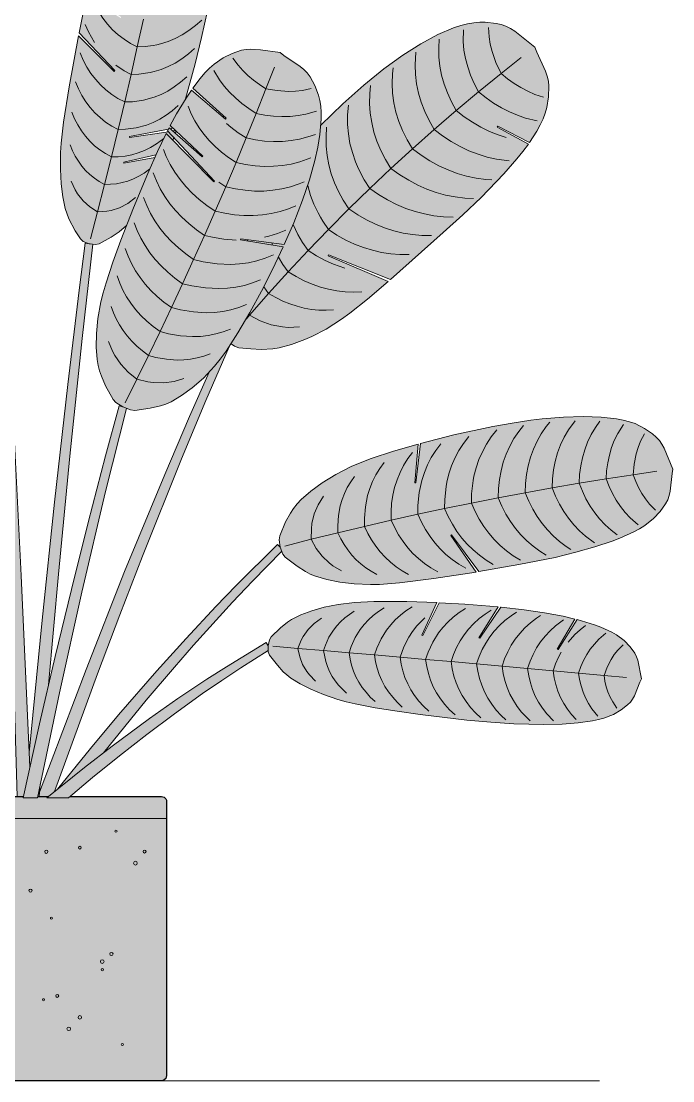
# Model space of a CAD drawing. Header units: metres. Extents: x 0 to 8.79, y -6.64 to 2.65.
# Drawn here: x 6.437 to 7.446, y 0 to 1.64 of the extents above; entities that cross this region are included whole.
import ezdxf

# ---------------------------------------------------------------- set-up
doc = ezdxf.new("R2010")
doc.units = ezdxf.units.M
for name, color, linetype, lineweight, true_color in [('VEG-HOJAS', 117, 'Continuous', 18, 0x2e5e38), ('VEG-MACETA', 25, 'Continuous', 25, 0x745440), ('VEG-NERVIOS', 115, 'Continuous', 9, 0x528c5c), ('VEG-TEXTO', 47, 'Continuous', 18, 0x464646)]:
    doc.layers.add(name, color=color, linetype=linetype, lineweight=lineweight, true_color=true_color)
doc.layers.add('VEG-RELLENO', color=253, linetype='Continuous', true_color=0x96c896)

# ---------------------------------------------------------------- blocks, each defined once
blk = doc.blocks.new('VEG_Strelitzia_ALZADO')
at = {"layer": 'VEG-RELLENO', "true_color": 0x528f5a}
h = blk.add_hatch(color=93, dxfattribs=at)
h.dxf.hatch_style = 1
h.paths.add_polyline_path([(0.2389, 1.9199), (0.2607, 1.9087), (0.2711, 1.9022), (0.2757, 1.898), (0.2799, 1.8929), (0.2836, 1.8872), (0.2902, 1.8744), (0.2955, 1.8593), (0.2991, 1.8408), (0.3003, 1.8301), (0.301, 1.812), (0.3008, 1.7919), (0.299, 1.7622), (0.2955, 1.7298), (0.2903, 1.6948), (0.2869, 1.6757), (0.2786, 1.6352), (0.269, 1.5939), (0.2494, 1.5194), (0.2354, 1.4961), (0.2256, 1.4782), (0.23, 1.4741), (0.2258, 1.4733), (0.2239, 1.4749), (0.2227, 1.4727), (0.1624, 1.4611), (0.1624, 1.4595), (0.2227, 1.4687), (0.2313, 1.4596), (0.2297, 1.4551), (0.2191, 1.4657), (0.2034, 1.4328), (0.1536, 1.4215), (0.1536, 1.4199), (0.2016, 1.4287), (0.1832, 1.3862), (0.158, 1.3234), (0.1529, 1.3186), (0.1403, 1.3091), (0.119, 1.2969), (0.1154, 1.2951), (0.1099, 1.2939), (0.1, 1.2953), (0.0907, 1.299), (0.0866, 1.3028), (0.0753, 1.3209), (0.0687, 1.334), (0.0656, 1.3415), (0.063, 1.3496), (0.061, 1.3584), (0.058, 1.3775), (0.056, 1.399), (0.0554, 1.4233), (0.0568, 1.4511), (0.0583, 1.4665), (0.0629, 1.5009), (0.0724, 1.5573), (0.0836, 1.6169), (0.1388, 1.5619), (0.1396, 1.5632), (0.0845, 1.6217), (0.0961, 1.6786), (0.1489, 1.6446), (0.1495, 1.646), (0.097, 1.6825), (0.1084, 1.7326), (0.1155, 1.7595), (0.1646, 1.7108), (0.1653, 1.7121), (0.1166, 1.7636), (0.1263, 1.7964), (0.1405, 1.8365), (0.1502, 1.8585), (0.1551, 1.8679), (0.1651, 1.8835), (0.1753, 1.8955), (0.1806, 1.9005), (0.1915, 1.909), (0.1971, 1.9122), (0.2029, 1.9145), (0.2088, 1.916)])
h.paths.add_polyline_path([(0.234, 1.4704), (0.2346, 1.4699), (0.2335, 1.4665), (0.2298, 1.4698)])
at = {"layer": 'VEG-RELLENO', "true_color": 0x4f8956}
h = blk.add_hatch(color=105, dxfattribs=at)
h.dxf.hatch_style = 1
h.paths.add_polyline_path([(0.7962, 1.5846), (0.8033, 1.5698), (0.8091, 1.5547), (0.8109, 1.5469), (0.8117, 1.539), (0.8111, 1.5226), (0.8084, 1.5059), (0.8059, 1.4973), (0.8026, 1.4884), (0.7983, 1.4791), (0.793, 1.4695), (0.7817, 1.4522), (0.7325, 1.477), (0.7317, 1.4757), (0.7799, 1.4496), (0.7622, 1.4268), (0.7421, 1.4036), (0.7068, 1.367), (0.6787, 1.3403), (0.633, 1.2987), (0.5667, 1.2401), (0.4705, 1.2783), (0.4698, 1.2768), (0.563, 1.2369), (0.5309, 1.2095), (0.5036, 1.1878), (0.4908, 1.1785), (0.4669, 1.1633), (0.4556, 1.1571), (0.4339, 1.147), (0.4135, 1.1394), (0.3941, 1.134), (0.3846, 1.1325), (0.3753, 1.1318), (0.3663, 1.1317), (0.3501, 1.1325), (0.3319, 1.1343), (0.325, 1.1366), (0.3197, 1.1404), (0.3397, 1.1726), (0.3579, 1.2052), (0.3837, 1.2553), (0.4005, 1.2907), (0.3345, 1.3013), (0.3348, 1.3029), (0.4021, 1.2942), (0.424, 1.3454), (0.4305, 1.3625), (0.4411, 1.3943), (0.4475, 1.4167), (0.4526, 1.4382), (0.4573, 1.4646), (0.4587, 1.4789), (0.4926, 1.5117), (0.5199, 1.5362), (0.5412, 1.5541), (0.5711, 1.5768), (0.5998, 1.5962), (0.6271, 1.6123), (0.6524, 1.6246), (0.6697, 1.6312), (0.6856, 1.6356), (0.6953, 1.6372), (0.7046, 1.638), (0.7133, 1.638), (0.7299, 1.6362), (0.7378, 1.6345), (0.7453, 1.632), (0.7523, 1.6285), (0.7589, 1.6243), (0.7898, 1.5996)])
at = {"layer": 'VEG-RELLENO', "true_color": 0x5e9966}
h = blk.add_hatch(color=103, dxfattribs=at)
h.dxf.hatch_style = 1
h.paths.add_polyline_path([(0.3955, 1.591), (0.4268, 1.5697), (0.4325, 1.565), (0.4377, 1.5597), (0.4421, 1.5536), (0.4494, 1.5403), (0.455, 1.5254), (0.457, 1.5172), (0.4585, 1.5083), (0.4592, 1.4987), (0.4593, 1.4882), (0.4573, 1.4646), (0.4539, 1.445), (0.4494, 1.424), (0.4411, 1.3943), (0.4305, 1.3625), (0.4167, 1.3275), (0.4021, 1.2942), (0.3348, 1.3029), (0.3345, 1.3013), (0.4005, 1.2907), (0.3922, 1.2729), (0.3752, 1.2384), (0.3579, 1.2052), (0.3397, 1.1726), (0.3304, 1.1572), (0.312, 1.129), (0.3031, 1.1168), (0.2943, 1.106), (0.2768, 1.0874), (0.2597, 1.0724), (0.2431, 1.0604), (0.2269, 1.0508), (0.2186, 1.0472), (0.2103, 1.0445), (0.1946, 1.0407), (0.1707, 1.0374), (0.164, 1.0381), (0.1523, 1.0427), (0.1415, 1.0494), (0.137, 1.0544), (0.1255, 1.0756), (0.119, 1.0903), (0.1162, 1.0985), (0.114, 1.1071), (0.1126, 1.1161), (0.1111, 1.1353), (0.1112, 1.1564), (0.1133, 1.1796), (0.1181, 1.2055), (0.1217, 1.2196), (0.1313, 1.2506), (0.143, 1.2838), (0.1622, 1.3342), (0.1832, 1.3862), (0.1983, 1.4214), (0.2134, 1.4542), (0.2191, 1.4657), (0.2931, 1.3911), (0.2942, 1.3923), (0.2213, 1.4701), (0.2239, 1.4749), (0.2752, 1.4297), (0.2762, 1.4309), (0.2256, 1.4782), (0.2427, 1.5086), (0.2584, 1.5329), (0.3109, 1.4882), (0.3119, 1.4894), (0.2606, 1.536), (0.2721, 1.5512), (0.2864, 1.5669), (0.2934, 1.5732), (0.3004, 1.5785), (0.3144, 1.5868), (0.3286, 1.5925), (0.3358, 1.5947), (0.3431, 1.5961), (0.3505, 1.5965), (0.3579, 1.5961)])
at = {"layer": 'VEG-RELLENO', "true_color": 0x8aad6d}
h = blk.add_hatch(color=63, dxfattribs=at)
h.dxf.hatch_style = 1
h.paths.add_polyline_path([(0.0072, 0.5078), (0.0311, 0.7495), (0.0505, 0.9319), (0.0715, 1.1141), (0.094, 1.2961), (0.1059, 1.2945), (0.0894, 1.1489), (0.0703, 0.9667), (0.0526, 0.7842), (0.0372, 0.6125), (0.0082, 0.4851)])
h.paths.add_polyline_path([(0.0242, 0.4591), (0.0227, 0.44), (0.0203, 0.44)])
h = blk.add_hatch(color=63, dxfattribs=at)
h.dxf.hatch_style = 1
h.paths.add_polyline_path([(0.0232, 0.4468), (0.0835, 0.6063), (0.1308, 0.7275), (0.1795, 0.8482), (0.2298, 0.9682), (0.2858, 1.0965), (0.3031, 1.1168), (0.3167, 1.1359), (0.2808, 1.0525), (0.2432, 0.9626), (0.1826, 0.8119), (0.1474, 0.7211), (0.113, 0.6299), (0.0466, 0.4477), (0.0371, 0.44), (0.0227, 0.44)])
h = blk.add_hatch(color=63, dxfattribs=at)
h.dxf.hatch_style = 1
h.paths.add_polyline_path([(-0.0115, 0.44), (-0.0206, 0.7553), (-0.03, 1.0393), (-0.018, 1.0398), (-0.0052, 0.7817), (0.0082, 0.4851), (-0.0018, 0.44)])
h = blk.add_hatch(color=63, dxfattribs=at)
h.dxf.hatch_style = 1
h.paths.add_polyline_path([(-0.0023, 0.438), (0.0414, 0.6305), (0.0725, 0.7602), (0.1118, 0.9155), (0.1465, 1.0443), (0.1549, 1.042), (0.1579, 1.0406), (0.1255, 0.912), (0.0886, 0.7564), (0.054, 0.6003), (0.0199, 0.438)])
at = {"layer": 'VEG-RELLENO', "true_color": 0x4c8353}
h = blk.add_hatch(color=105, dxfattribs=at)
h.dxf.hatch_style = 1
h.paths.add_polyline_path([(1.0035, 0.9466), (0.9993, 0.9124), (0.9978, 0.9057), (0.9956, 0.8992), (0.9923, 0.893), (0.984, 0.8812), (0.9736, 0.87), (0.9673, 0.8646), (0.9522, 0.8543), (0.9431, 0.8493), (0.9217, 0.8398), (0.8967, 0.8307), (0.8535, 0.8179), (0.8213, 0.81), (0.7848, 0.8024), (0.7031, 0.7879), (0.6612, 0.8447), (0.6598, 0.8439), (0.6989, 0.7873), (0.6887, 0.7856), (0.6154, 0.7746), (0.5644, 0.769), (0.5494, 0.7682), (0.5225, 0.7682), (0.5103, 0.769), (0.488, 0.7717), (0.4681, 0.7757), (0.4504, 0.7808), (0.4349, 0.788), (0.4219, 0.7962), (0.4071, 0.8072), (0.4014, 0.8126), (0.3989, 0.8171), (0.3958, 0.8256), (0.3943, 0.8347), (0.3942, 0.84), (0.395, 0.8434), (0.4041, 0.8648), (0.4117, 0.8786), (0.422, 0.8926), (0.4355, 0.9058), (0.4516, 0.9189), (0.4708, 0.932), (0.4936, 0.9447), (0.5138, 0.9539), (0.5367, 0.9628), (0.5713, 0.9744), (0.6093, 0.9854), (0.6041, 0.9253), (0.6057, 0.9253), (0.6132, 0.9864), (0.6458, 0.9949), (0.6844, 1.0041), (0.725, 1.0126), (0.7648, 1.0196), (0.7924, 1.0234), (0.818, 1.026), (0.8498, 1.0278), (0.879, 1.0279), (0.8986, 1.0267), (0.9165, 1.0245), (0.9269, 1.0225), (0.9364, 1.0199), (0.945, 1.0169), (0.9598, 1.0096), (0.9722, 1.001), (0.9778, 0.9962), (0.9827, 0.991), (0.9867, 0.9853), (0.9929, 0.9727)])
at = {"layer": 'VEG-RELLENO', "true_color": 0x8aad6d}
h = blk.add_hatch(color=63, dxfattribs=at)
h.dxf.hatch_style = 1
h.paths.add_polyline_path([(0.0508, 0.4511), (0.1022, 0.5144), (0.1456, 0.5663), (0.1898, 0.6175), (0.2197, 0.6512), (0.2653, 0.7012), (0.3119, 0.7502), (0.3594, 0.7984), (0.3916, 0.8299), (0.3958, 0.8256), (0.3982, 0.8195), (0.3529, 0.7732), (0.3221, 0.7405), (0.2617, 0.6741), (0.2321, 0.6403), (0.1885, 0.589), (0.122, 0.5074)])
at = {"layer": 'VEG-RELLENO', "true_color": 0x5e9966}
h = blk.add_hatch(color=103, dxfattribs=at)
h.dxf.hatch_style = 1
h.paths.add_polyline_path([(0.9549, 0.622), (0.944, 0.5956), (0.9413, 0.5906), (0.9379, 0.5859), (0.9336, 0.5816), (0.9235, 0.5739), (0.9115, 0.5671), (0.897, 0.5614), (0.8884, 0.559), (0.879, 0.557), (0.8571, 0.5539), (0.832, 0.552), (0.804, 0.5513), (0.7576, 0.5525), (0.722, 0.5549), (0.6845, 0.5583), (0.6122, 0.5669), (0.5769, 0.5718), (0.5428, 0.5772), (0.5116, 0.5833), (0.4978, 0.5866), (0.4851, 0.5901), (0.4626, 0.5977), (0.4433, 0.6059), (0.4266, 0.6144), (0.4122, 0.6232), (0.406, 0.6281), (0.4005, 0.6331), (0.3914, 0.6431), (0.3793, 0.6588), (0.3774, 0.6636), (0.3771, 0.673), (0.379, 0.6825), (0.3817, 0.6871), (0.3962, 0.7011), (0.4069, 0.7097), (0.4132, 0.7138), (0.4277, 0.7212), (0.4445, 0.7273), (0.4637, 0.7327), (0.4856, 0.7372), (0.5109, 0.7403), (0.5406, 0.7418), (0.5917, 0.7416), (0.638, 0.7399), (0.615, 0.6897), (0.6165, 0.6892), (0.6421, 0.7397), (0.6814, 0.7375), (0.7332, 0.7334), (0.7035, 0.6857), (0.7049, 0.6852), (0.7372, 0.733), (0.738, 0.7329), (0.7735, 0.729), (0.8048, 0.7243), (0.8336, 0.7188), (0.852, 0.7145), (0.8247, 0.668), (0.8261, 0.6675), (0.8557, 0.7136), (0.8824, 0.7057), (0.8923, 0.702), (0.9093, 0.6942), (0.9163, 0.69), (0.9281, 0.6812), (0.9375, 0.6718), (0.9449, 0.6617), (0.9474, 0.6563), (0.9492, 0.6508)])
at = {"layer": 'VEG-RELLENO', "true_color": 0x8aad6d}
h = blk.add_hatch(color=63, dxfattribs=at)
h.dxf.hatch_style = 1
h.paths.add_polyline_path([(0.0346, 0.438), (0.0929, 0.4847), (0.1356, 0.5177), (0.1788, 0.5499), (0.208, 0.5708), (0.2524, 0.6015), (0.2974, 0.6312), (0.3432, 0.6597), (0.374, 0.6781), (0.3771, 0.673), (0.3772, 0.666), (0.3349, 0.6392), (0.3052, 0.6194), (0.2757, 0.5992), (0.2321, 0.568), (0.1892, 0.5359), (0.147, 0.5029), (0.1054, 0.4692), (0.068, 0.438)])
at = {"layer": 'VEG-RELLENO', "true_color": 0xc6c4be}
h = blk.add_hatch(color=9, dxfattribs=at)
h.dxf.hatch_style = 1
h.paths.add_polyline_path([(0.22, 0.0072), (0.2191, 0.0042), (0.2171, 0.0018), (0.2151, 0.0006), (0.212, 0), (-0.212, 0), (-0.2151, 0.0006), (-0.2177, 0.0023), (-0.2194, 0.0049), (-0.22, 0.008), (-0.22, 0.432), (-0.2194, 0.4351), (-0.2177, 0.4377), (-0.2151, 0.4394), (-0.212, 0.44), (-0.0704, 0.44), (-0.068, 0.438), (-0.0346, 0.438), (-0.0371, 0.44), (-0.0018, 0.44), (-0.0023, 0.438), (0.0199, 0.438), (0.0203, 0.44), (0.0371, 0.44), (0.0346, 0.438), (0.068, 0.438), (0.0704, 0.44), (0.212, 0.44), (0.2151, 0.4394), (0.2177, 0.4377), (0.2194, 0.4351), (0.22, 0.432)])
at = {"layer": 'VEG-HOJAS'}
for points in [[(0.158, 1.3234), (0.1466, 1.3135), (0.1343, 1.3053), (0.1154, 1.2951), (0.1099, 1.2939), (0.1, 1.2953), (0.0907, 1.299), (0.0866, 1.3028), (0.0786, 1.3153), (0.0687, 1.334), (0.063, 1.3496), (0.0594, 1.3677), (0.0568, 1.3879), (0.0555, 1.4108), (0.0558, 1.4367), (0.0568, 1.4511), (0.0604, 1.4832), (0.069, 1.5382), (0.0836, 1.6169), (0.1388, 1.5619), (0.1396, 1.5632), (0.0845, 1.6217), (0.0961, 1.6786)], [(0.283, 1.6557), (0.2739, 1.6145), (0.264, 1.5738), (0.2494, 1.5194)], [(0.4587, 1.4789), (0.4926, 1.5117), (0.5253, 1.5409), (0.5564, 1.566), (0.5856, 1.5869), (0.6136, 1.6047), (0.64, 1.6189), (0.6642, 1.6293), (0.6752, 1.633), (0.6856, 1.6356), (0.6953, 1.6372), (0.7046, 1.638), (0.7133, 1.638), (0.7299, 1.6362), (0.7378, 1.6345), (0.7453, 1.632), (0.7523, 1.6285), (0.7589, 1.6243), (0.7898, 1.5996), (0.7928, 1.592), (0.8065, 1.5623), (0.8091, 1.5547), (0.8109, 1.5469), (0.8117, 1.539), (0.8111, 1.5226), (0.8084, 1.5059), (0.8059, 1.4973), (0.8026, 1.4884), (0.7983, 1.4791), (0.793, 1.4695), (0.7817, 1.4522), (0.7325, 1.477), (0.7317, 1.4757), (0.7799, 1.4496), (0.7712, 1.438), (0.7622, 1.4268), (0.7421, 1.4036), (0.7068, 1.367), (0.6787, 1.3403), (0.6483, 1.3125), (0.5667, 1.2401), (0.4705, 1.2783), (0.4698, 1.2768), (0.563, 1.2369), (0.5309, 1.2095), (0.5036, 1.1878), (0.4908, 1.1785), (0.4669, 1.1633), (0.4445, 1.1517), (0.4339, 1.147), (0.4135, 1.1394), (0.3941, 1.134), (0.3846, 1.1325), (0.3663, 1.1317), (0.3501, 1.1325), (0.3319, 1.1343), (0.325, 1.1366), (0.3197, 1.1404)], [(0.2227, 1.4727), (0.1624, 1.4611), (0.1624, 1.4595), (0.2227, 1.4687)], [(0.23, 1.4741), (0.2258, 1.4733)], [(0.2313, 1.4596), (0.2297, 1.4551)], [(0.2298, 1.4698), (0.234, 1.4704)], [(0.2346, 1.4699), (0.2335, 1.4665)], [(0.2034, 1.4328), (0.1536, 1.4215), (0.1536, 1.4199), (0.2016, 1.4287)], [(0.0072, 0.5078), (0.0273, 0.713), (0.0465, 0.8954), (0.0672, 1.0776), (0.0848, 1.2233), (0.094, 1.2961), (0.105, 1.2947)], [(0.1059, 1.2945), (0.0894, 1.1489), (0.0703, 0.9667), (0.0526, 0.7842), (0.0372, 0.6125)], [(0.3167, 1.1359), (0.2808, 1.0525), (0.2432, 0.9626), (0.1826, 0.8119), (0.1474, 0.7211), (0.113, 0.6299), (0.0466, 0.4477)], [(0.0232, 0.4468), (0.0952, 0.6367), (0.155, 0.7879), (0.2171, 0.9382), (0.2556, 1.0279), (0.2858, 1.0965)], [(-0.0115, 0.44), (-0.0206, 0.7553), (-0.03, 1.0393), (-0.018, 1.0398), (-0.0052, 0.7817), (0.0082, 0.4851)], [(0.1579, 1.0406), (0.1255, 0.912), (0.0886, 0.7564), (0.054, 0.6003), (0.0199, 0.438), (-0.0023, 0.438), (0.0234, 0.5525), (0.0475, 0.6565), (0.0725, 0.7602), (0.0984, 0.8638), (0.1255, 0.967), (0.1465, 1.0443), (0.1523, 1.0427)], [(0.0508, 0.4511), (0.1022, 0.5144), (0.1456, 0.5663), (0.2047, 0.6344), (0.25, 0.6846), (0.2963, 0.734), (0.3276, 0.7664), (0.3916, 0.8299), (0.3958, 0.8256)], [(0.3982, 0.8195), (0.3529, 0.7732), (0.3221, 0.7405), (0.2617, 0.6741), (0.2321, 0.6403), (0.1885, 0.589), (0.122, 0.5074)], [(0.3772, 0.666), (0.3349, 0.6392), (0.3052, 0.6194), (0.2757, 0.5992), (0.2321, 0.568), (0.1892, 0.5359), (0.147, 0.5029), (0.1054, 0.4692), (0.068, 0.438), (0.0346, 0.438), (0.0929, 0.4847), (0.1356, 0.5177), (0.1934, 0.5604), (0.2375, 0.5914), (0.2823, 0.6214), (0.3126, 0.6408), (0.374, 0.6781), (0.3771, 0.673)], [(0.0242, 0.4591), (0.0227, 0.44)]]:
    blk.add_lwpolyline(points, dxfattribs=at)
for points in [[(0.4015, 1.5865), (0.4268, 1.5697), (0.4325, 1.565), (0.4377, 1.5597), (0.4421, 1.5536), (0.4494, 1.5403), (0.455, 1.5254), (0.457, 1.5172), (0.4585, 1.5083), (0.4592, 1.4987), (0.4593, 1.4882), (0.4573, 1.4646), (0.4539, 1.445), (0.4494, 1.424), (0.4411, 1.3943), (0.4305, 1.3625), (0.4167, 1.3275), (0.4021, 1.2942), (0.3348, 1.3029), (0.3345, 1.3013), (0.4005, 1.2907), (0.3837, 1.2553), (0.3667, 1.2219), (0.3489, 1.1888), (0.3304, 1.1572), (0.312, 1.129), (0.3031, 1.1168), (0.2943, 1.106), (0.2768, 1.0874), (0.2597, 1.0724), (0.2431, 1.0604), (0.2269, 1.0508), (0.2186, 1.0472), (0.2103, 1.0445), (0.1946, 1.0407), (0.1707, 1.0374), (0.164, 1.0381), (0.1523, 1.0427), (0.1415, 1.0494), (0.137, 1.0544), (0.1255, 1.0756), (0.119, 1.0903), (0.1162, 1.0985), (0.114, 1.1071), (0.1126, 1.1161), (0.1111, 1.1353), (0.1112, 1.1564), (0.1133, 1.1796), (0.1181, 1.2055), (0.1217, 1.2196), (0.1262, 1.2347), (0.1369, 1.267), (0.1493, 1.3007), (0.1689, 1.3511), (0.1907, 1.404), (0.2059, 1.4383), (0.2191, 1.4657), (0.2931, 1.3911), (0.2942, 1.3923), (0.2213, 1.4701), (0.2239, 1.4749), (0.2752, 1.4297), (0.2762, 1.4309), (0.2256, 1.4782), (0.2354, 1.4961), (0.2501, 1.5205), (0.2584, 1.5329), (0.3109, 1.4882), (0.3119, 1.4894), (0.2606, 1.536), (0.2721, 1.5512), (0.2792, 1.5596), (0.2864, 1.5669), (0.2934, 1.5732), (0.3074, 1.583), (0.3215, 1.5899), (0.3358, 1.5947), (0.3431, 1.5961), (0.3505, 1.5965), (0.3654, 1.5952), (0.3955, 1.591)], [(1.0024, 0.9398), (0.9993, 0.9124), (0.9978, 0.9057), (0.9956, 0.8992), (0.9923, 0.893), (0.984, 0.8812), (0.9736, 0.87), (0.9602, 0.8594), (0.9522, 0.8543), (0.9431, 0.8493), (0.9217, 0.8398), (0.9096, 0.8352), (0.883, 0.8263), (0.8535, 0.8179), (0.8213, 0.81), (0.7654, 0.7988), (0.7031, 0.7879), (0.6612, 0.8447), (0.6598, 0.8439), (0.6989, 0.7873), (0.6336, 0.7771), (0.5805, 0.7705), (0.5494, 0.7682), (0.5355, 0.7679), (0.5103, 0.769), (0.488, 0.7717), (0.4681, 0.7757), (0.4504, 0.7808), (0.4424, 0.7842), (0.4349, 0.788), (0.4219, 0.7962), (0.4037, 0.8101), (0.3998, 0.8149), (0.3958, 0.8256), (0.394, 0.8372), (0.395, 0.8434), (0.4041, 0.8648), (0.4117, 0.8786), (0.4165, 0.8857), (0.422, 0.8926), (0.4284, 0.8993), (0.4433, 0.9124), (0.4608, 0.9255), (0.4817, 0.9384), (0.5066, 0.9509), (0.5367, 0.9628), (0.5713, 0.9744), (0.6093, 0.9854), (0.6041, 0.9253), (0.6057, 0.9253), (0.6132, 0.9864), (0.6647, 0.9996), (0.725, 1.0126), (0.7549, 1.0179), (0.7836, 1.0223), (0.8012, 1.0244), (0.8342, 1.0271), (0.8648, 1.0281), (0.8924, 1.0272), (0.9165, 1.0245), (0.9269, 1.0225), (0.9364, 1.0199), (0.945, 1.0169), (0.9598, 1.0096), (0.9722, 1.001), (0.9778, 0.9962), (0.9827, 0.991), (0.9867, 0.9853), (0.99, 0.9792), (1.0035, 0.9466)], [(0.9524, 0.6168), (0.944, 0.5956), (0.9413, 0.5906), (0.9379, 0.5859), (0.9336, 0.5816), (0.9235, 0.5739), (0.9115, 0.5671), (0.897, 0.5614), (0.8884, 0.559), (0.879, 0.557), (0.8571, 0.5539), (0.832, 0.552), (0.804, 0.5513), (0.7576, 0.5525), (0.722, 0.5549), (0.6845, 0.5583), (0.6122, 0.5669), (0.5769, 0.5718), (0.5428, 0.5772), (0.5116, 0.5833), (0.4978, 0.5866), (0.4851, 0.5901), (0.4626, 0.5977), (0.4433, 0.6059), (0.4266, 0.6144), (0.4122, 0.6232), (0.406, 0.6281), (0.4005, 0.6331), (0.3914, 0.6431), (0.3793, 0.6588), (0.3774, 0.6636), (0.3771, 0.673), (0.379, 0.6825), (0.3817, 0.6871), (0.3962, 0.7011), (0.4069, 0.7097), (0.4132, 0.7138), (0.4277, 0.7212), (0.4445, 0.7273), (0.4637, 0.7327), (0.4856, 0.7372), (0.5109, 0.7403), (0.5406, 0.7418), (0.5917, 0.7416), (0.638, 0.7399), (0.615, 0.6897), (0.6165, 0.6892), (0.6421, 0.7397), (0.6814, 0.7375), (0.7332, 0.7334), (0.7035, 0.6857), (0.7049, 0.6852), (0.7372, 0.733), (0.738, 0.7329), (0.7735, 0.729), (0.8048, 0.7243), (0.8336, 0.7188), (0.852, 0.7145), (0.8247, 0.668), (0.8261, 0.6675), (0.8557, 0.7136), (0.8824, 0.7057), (0.8923, 0.702), (0.9093, 0.6942), (0.9163, 0.69), (0.9281, 0.6812), (0.9375, 0.6718), (0.9449, 0.6617), (0.9474, 0.6563), (0.9492, 0.6508), (0.9549, 0.622)]]:
    blk.add_lwpolyline(points, close=True, dxfattribs=at)
at = {"layer": 'VEG-MACETA'}
for points in [[(0.0704, 0.44), (0.212, 0.44), (0.2164, 0.4387), (0.2187, 0.4364), (0.2197, 0.4343), (0.22, 0.008), (0.2187, 0.0036), (0.2158, 0.0009), (0.212, 0), (-0.2143, 0.0003), (-0.2182, 0.0029), (-0.2197, 0.0057), (-0.22, 0.008), (-0.2197, 0.4343), (-0.2187, 0.4364), (-0.2164, 0.4387), (-0.212, 0.44), (-0.0704, 0.44)], [(-0.0371, 0.44), (-0.0018, 0.44)], [(0.0203, 0.44), (0.0371, 0.44)]]:
    blk.add_lwpolyline(points, dxfattribs=at)
at = {"layer": 'VEG-MACETA', "lineweight": 9}
blk.add_lwpolyline([(-0.22, 0.406), (0.22, 0.406)], dxfattribs=at)
for points in [[(0.1432, 0.3862), (0.1427, 0.3851), (0.1416, 0.3846), (0.1404, 0.3851), (0.1399, 0.3862), (0.1404, 0.3874), (0.1416, 0.3879), (0.1427, 0.3874)], [(0.0877, 0.3608), (0.0871, 0.3593), (0.0857, 0.3587), (0.0842, 0.3593), (0.0836, 0.3608), (0.0842, 0.3623), (0.0857, 0.3629), (0.0871, 0.3623)], [(0.0362, 0.3546), (0.0355, 0.3528), (0.0337, 0.352), (0.0319, 0.3528), (0.0312, 0.3546), (0.0319, 0.3563), (0.0337, 0.3571), (0.0355, 0.3563)], [(0.1882, 0.3547), (0.1875, 0.3531), (0.1859, 0.3524), (0.1842, 0.3531), (0.1835, 0.3547), (0.1842, 0.3564), (0.1859, 0.3571), (0.1875, 0.3564)], [(0.1746, 0.3369), (0.1737, 0.3348), (0.1716, 0.3339), (0.1695, 0.3348), (0.1686, 0.3369), (0.1695, 0.339), (0.1716, 0.3399), (0.1737, 0.339)], [(0.0118, 0.2943), (0.011, 0.2925), (0.0093, 0.2918), (0.0075, 0.2925), (0.0068, 0.2943), (0.0075, 0.296), (0.0093, 0.2968), (0.011, 0.296)], [(0.0432, 0.2515), (0.0427, 0.2504), (0.0416, 0.2499), (0.0404, 0.2504), (0.04, 0.2515), (0.0404, 0.2526), (0.0416, 0.2531), (0.0427, 0.2526)], [(0.137, 0.1963), (0.1363, 0.1945), (0.1346, 0.1938), (0.1328, 0.1945), (0.1321, 0.1963), (0.1328, 0.198), (0.1346, 0.1987), (0.1363, 0.198)], [(0.1233, 0.1845), (0.1224, 0.1825), (0.1204, 0.1816), (0.1183, 0.1825), (0.1175, 0.1845), (0.1183, 0.1866), (0.1204, 0.1874), (0.1224, 0.1866)], [(0.122, 0.1719), (0.1215, 0.1707), (0.1202, 0.1701), (0.119, 0.1707), (0.1185, 0.1719), (0.119, 0.1731), (0.1202, 0.1736), (0.1215, 0.1731)], [(0.0529, 0.1314), (0.0523, 0.1298), (0.0507, 0.1291), (0.0491, 0.1298), (0.0484, 0.1314), (0.0491, 0.133), (0.0507, 0.1336), (0.0523, 0.133)], [(0.031, 0.1254), (0.0305, 0.1243), (0.0294, 0.1238), (0.0283, 0.1243), (0.0278, 0.1254), (0.0283, 0.1266), (0.0294, 0.127), (0.0305, 0.1266)], [(0.0883, 0.0981), (0.0875, 0.0962), (0.0855, 0.0954), (0.0836, 0.0962), (0.0828, 0.0981), (0.0836, 0.1001), (0.0855, 0.1009), (0.0875, 0.1001)], [(0.0713, 0.0803), (0.0705, 0.0784), (0.0685, 0.0776), (0.0665, 0.0784), (0.0657, 0.0803), (0.0665, 0.0823), (0.0685, 0.0831), (0.0705, 0.0823)], [(0.1533, 0.0561), (0.1528, 0.0549), (0.1515, 0.0544), (0.1503, 0.0549), (0.1498, 0.0561), (0.1503, 0.0573), (0.1515, 0.0578), (0.1528, 0.0573)]]:
    blk.add_lwpolyline(points, close=True, dxfattribs=at)
at = {"layer": 'VEG-NERVIOS'}
for points in [[(0.1746, 1.5999), (0.164, 1.6054), (0.1541, 1.6117), (0.1449, 1.6187), (0.1363, 1.6265), (0.1284, 1.635), (0.1212, 1.6442), (0.1115, 1.6599)], [(0.1746, 1.5999), (0.184, 1.6426)], [(0.1746, 1.5999), (0.187, 1.6004), (0.199, 1.602), (0.2048, 1.6033), (0.2107, 1.6045), (0.2221, 1.6081), (0.2332, 1.6127), (0.2439, 1.6184), (0.2544, 1.6251), (0.2645, 1.6328), (0.2743, 1.6415)], [(0.1085, 1.6066), (0.0989, 1.6232), (0.0937, 1.6348)], [(0.7028, 1.5306), (0.6961, 1.5433), (0.6905, 1.5561), (0.686, 1.569), (0.6826, 1.5819), (0.6802, 1.5949), (0.679, 1.6081), (0.6793, 1.6264)], [(0.7378, 1.559), (0.7298, 1.5757), (0.7237, 1.5926), (0.7209, 1.6039), (0.719, 1.6153), (0.718, 1.6301)], [(0.6682, 1.5016), (0.6609, 1.5151), (0.6547, 1.5287), (0.6496, 1.5425), (0.6457, 1.5563), (0.643, 1.5702), (0.6415, 1.5842), (0.6412, 1.5983), (0.642, 1.6119)], [(0.1551, 1.5147), (0.1447, 1.5202), (0.135, 1.5265), (0.1259, 1.5336), (0.1176, 1.5413), (0.1099, 1.5498), (0.1029, 1.5589), (0.0966, 1.5688), (0.0909, 1.5794), (0.0859, 1.5907)], [(0.165, 1.5573), (0.1746, 1.5999)], [(0.165, 1.5573), (0.1771, 1.5577), (0.1947, 1.5604), (0.2005, 1.5616), (0.2117, 1.5651), (0.2226, 1.5695), (0.2333, 1.575), (0.2436, 1.5815), (0.2536, 1.5891), (0.2633, 1.5976)], [(0.6341, 1.4722), (0.6262, 1.4861), (0.6196, 1.5001), (0.6141, 1.5142), (0.6099, 1.5285), (0.6069, 1.5429), (0.6051, 1.5574), (0.6046, 1.5721), (0.6059, 1.5916)], [(0.3737, 1.535), (0.3636, 1.5415), (0.3543, 1.5484), (0.3456, 1.5557), (0.3377, 1.5634), (0.3305, 1.5715), (0.3223, 1.5826)], [(0.7378, 1.559), (0.7689, 1.5835)], [(0.165, 1.5573), (0.1543, 1.5629), (0.1415, 1.5715)], [(0.3585, 1.4969), (0.347, 1.5044), (0.3363, 1.5124), (0.3265, 1.5209), (0.3174, 1.5298), (0.3092, 1.5392), (0.3017, 1.549), (0.2929, 1.5635)], [(0.3737, 1.535), (0.3868, 1.5686)], [(0.6004, 1.4422), (0.5922, 1.4562), (0.5852, 1.4703), (0.5795, 1.4846), (0.575, 1.499), (0.5717, 1.5135), (0.5697, 1.5283), (0.5689, 1.5431), (0.5694, 1.5581), (0.5705, 1.5675)], [(0.7028, 1.5306), (0.7378, 1.559)], [(0.7378, 1.559), (0.7478, 1.5507), (0.7579, 1.5433), (0.7683, 1.5369), (0.7789, 1.5312), (0.7898, 1.5265), (0.8035, 1.5219)], [(0.1449, 1.4721), (0.1349, 1.4775), (0.1256, 1.4837), (0.117, 1.4905), (0.109, 1.498), (0.1016, 1.5062), (0.095, 1.5151), (0.0889, 1.5246), (0.0835, 1.5349), (0.0788, 1.5458)], [(0.1551, 1.5147), (0.165, 1.5573)], [(0.1551, 1.5147), (0.1669, 1.515), (0.1841, 1.5175), (0.2007, 1.522), (0.2114, 1.5263), (0.2218, 1.5316), (0.2319, 1.5379), (0.2417, 1.5452), (0.2512, 1.5535)], [(0.3585, 1.4969), (0.3737, 1.535)], [(0.3737, 1.535), (0.3913, 1.5322), (0.4084, 1.531), (0.4194, 1.5314), (0.4303, 1.5325), (0.4439, 1.5353)], [(0.5671, 1.4117), (0.5588, 1.4256), (0.5516, 1.4396), (0.5456, 1.4538), (0.5409, 1.4681), (0.5374, 1.4827), (0.5351, 1.4974), (0.5341, 1.5122), (0.5344, 1.5273), (0.5357, 1.5403)], [(0.6682, 1.5016), (0.7028, 1.5306)], [(0.7028, 1.5306), (0.7144, 1.5213), (0.7262, 1.513), (0.7382, 1.5057), (0.7505, 1.4994), (0.7629, 1.4941), (0.7757, 1.4898), (0.7933, 1.4856)], [(0.1449, 1.4721), (0.1551, 1.5147)], [(0.1449, 1.4721), (0.1563, 1.4724), (0.1729, 1.4747), (0.1889, 1.4789), (0.1993, 1.483), (0.2093, 1.4881), (0.2191, 1.4941), (0.2285, 1.501), (0.2377, 1.509)], [(0.5344, 1.3807), (0.5259, 1.3943), (0.5185, 1.4081), (0.5155, 1.4151), (0.5124, 1.4221), (0.5075, 1.4363), (0.5038, 1.4506), (0.5013, 1.4652), (0.5001, 1.4799), (0.5001, 1.4948), (0.5014, 1.5099)], [(0.1345, 1.4296), (0.1252, 1.4348), (0.1165, 1.4406), (0.1084, 1.447), (0.101, 1.4541), (0.0942, 1.4618), (0.088, 1.4701), (0.0823, 1.4791), (0.0774, 1.4888), (0.073, 1.4991)], [(0.3274, 1.4211), (0.3158, 1.4289), (0.305, 1.4372), (0.2951, 1.4459), (0.286, 1.4551), (0.2777, 1.4648), (0.2703, 1.4749), (0.2638, 1.4854), (0.258, 1.4965), (0.2531, 1.508)], [(0.3431, 1.459), (0.3585, 1.4969)], [(0.3585, 1.4969), (0.372, 1.4944), (0.3853, 1.4928), (0.3983, 1.4921), (0.411, 1.4924), (0.4234, 1.4936), (0.4356, 1.4958), (0.4521, 1.5005)], [(0.6341, 1.4722), (0.6682, 1.5016)], [(0.6682, 1.5016), (0.6807, 1.4918), (0.6935, 1.4832), (0.7065, 1.4756), (0.7197, 1.469), (0.7332, 1.4636), (0.7458, 1.4595)], [(0.3431, 1.459), (0.3308, 1.4671), (0.3194, 1.4757), (0.3128, 1.4814)], [(0.1345, 1.4296), (0.1449, 1.4721)], [(0.3431, 1.459), (0.3575, 1.4561), (0.3717, 1.4543), (0.3856, 1.4535), (0.3992, 1.4537), (0.4125, 1.4549), (0.4256, 1.4572), (0.4384, 1.4605), (0.4503, 1.4646)], [(0.5021, 1.3492), (0.4935, 1.3625), (0.4861, 1.3759), (0.483, 1.3828), (0.4798, 1.3896), (0.4748, 1.4035), (0.4709, 1.4175), (0.4683, 1.4318), (0.4669, 1.4462), (0.4667, 1.4609), (0.4677, 1.4757)], [(0.6004, 1.4422), (0.6341, 1.4722)], [(0.6341, 1.4722), (0.6472, 1.4622), (0.6606, 1.4534), (0.6742, 1.4457), (0.688, 1.4392), (0.702, 1.4337), (0.7163, 1.4293), (0.7307, 1.426), (0.75, 1.4234)], [(0.1239, 1.3872), (0.1158, 1.3918), (0.1082, 1.3969), (0.1011, 1.4026), (0.0946, 1.4088), (0.0887, 1.4156), (0.0833, 1.423), (0.0785, 1.4309), (0.0741, 1.4393), (0.0704, 1.4484)], [(0.1345, 1.4296), (0.1452, 1.4298), (0.1557, 1.4309), (0.1659, 1.4329), (0.1758, 1.4358), (0.1855, 1.4396), (0.1949, 1.4442), (0.2041, 1.4498), (0.2154, 1.4583)], [(0.3274, 1.4211), (0.3431, 1.459)], [(0.1239, 1.3872), (0.1345, 1.4296)], [(0.2951, 1.3457), (0.2824, 1.3545), (0.2706, 1.3639), (0.2597, 1.3737), (0.2498, 1.384), (0.2408, 1.3949), (0.2327, 1.4062), (0.2256, 1.418), (0.2194, 1.4303), (0.2149, 1.4412)], [(0.3274, 1.4211), (0.3423, 1.418), (0.357, 1.416), (0.3714, 1.4151), (0.3855, 1.4152), (0.3994, 1.4164), (0.413, 1.4186), (0.4263, 1.422), (0.4433, 1.4281)], [(0.5671, 1.4117), (0.6004, 1.4422)], [(0.6004, 1.4422), (0.6139, 1.4323), (0.6276, 1.4236), (0.6415, 1.416), (0.6556, 1.4095), (0.6699, 1.4042), (0.6844, 1.4), (0.6991, 1.3968), (0.714, 1.3948), (0.7235, 1.3942)], [(0.1239, 1.3872), (0.1333, 1.3873), (0.1424, 1.3882), (0.1514, 1.3899), (0.1601, 1.3924), (0.1686, 1.3956), (0.1769, 1.3997), (0.185, 1.4045), (0.1937, 1.4108)], [(0.3114, 1.3833), (0.3274, 1.4211)], [(0.5344, 1.3807), (0.5671, 1.4117)], [(0.5671, 1.4117), (0.5808, 1.402), (0.5947, 1.3935), (0.6087, 1.3861), (0.6229, 1.3799), (0.6373, 1.3747), (0.6519, 1.3707), (0.6667, 1.3678), (0.6816, 1.366), (0.6948, 1.3654)], [(0.2786, 1.3082), (0.266, 1.317), (0.2544, 1.3264), (0.2437, 1.3362), (0.2339, 1.3465), (0.2251, 1.3573), (0.2171, 1.3686), (0.2102, 1.3804), (0.2041, 1.3926), (0.1989, 1.4053)], [(0.113, 1.3449), (0.101, 1.3523), (0.0908, 1.3615), (0.0822, 1.3724), (0.0785, 1.3785), (0.0724, 1.3919)], [(0.113, 1.3449), (0.1239, 1.3872)], [(0.2951, 1.3457), (0.3114, 1.3833)], [(0.3114, 1.3833), (0.3008, 1.3906)], [(0.3114, 1.3833), (0.3265, 1.3801), (0.3414, 1.378), (0.356, 1.3769), (0.3704, 1.3769), (0.3844, 1.378), (0.3982, 1.3802), (0.4117, 1.3835), (0.425, 1.3879), (0.433, 1.3913)], [(0.4703, 1.3172), (0.4617, 1.33), (0.458, 1.3366), (0.4543, 1.3431), (0.448, 1.3563), (0.4428, 1.3698), (0.4384, 1.3857)], [(0.5021, 1.3492), (0.5344, 1.3807)], [(0.5344, 1.3807), (0.5481, 1.3713), (0.5619, 1.3631), (0.576, 1.356), (0.5902, 1.35), (0.6045, 1.3451), (0.619, 1.3414), (0.6337, 1.3387), (0.6486, 1.3371), (0.6636, 1.3366)], [(0.113, 1.3449), (0.1272, 1.3456), (0.134, 1.3468), (0.1472, 1.3511), (0.1598, 1.3578), (0.1717, 1.3668)], [(0.2618, 1.2708), (0.2495, 1.2796), (0.2381, 1.2889), (0.2276, 1.2986), (0.2181, 1.3088), (0.2095, 1.3195), (0.2018, 1.3307), (0.195, 1.3423), (0.1891, 1.3544), (0.1841, 1.3669)], [(0.102, 1.3029), (0.113, 1.3449)], [(0.2786, 1.3082), (0.2951, 1.3457)], [(0.2951, 1.3457), (0.3103, 1.3424), (0.3251, 1.3401), (0.3397, 1.339), (0.3541, 1.3389), (0.3682, 1.3399), (0.382, 1.342), (0.3955, 1.3452), (0.4088, 1.3494), (0.42, 1.3541)], [(0.4703, 1.3172), (0.5021, 1.3492)], [(0.5021, 1.3492), (0.5157, 1.3402), (0.5295, 1.3323), (0.5434, 1.3255), (0.5574, 1.3198), (0.5716, 1.3153), (0.586, 1.3118), (0.6005, 1.3094), (0.6151, 1.3081), (0.6299, 1.3079)], [(0.2447, 1.2335), (0.2328, 1.2422), (0.2217, 1.2513), (0.2116, 1.2609), (0.2023, 1.2709), (0.194, 1.2814), (0.1866, 1.2924), (0.18, 1.3038), (0.1744, 1.3156), (0.1696, 1.3279)], [(0.3716, 1.3054), (0.3782, 1.3069), (0.3914, 1.3111), (0.4043, 1.3163)], [(0.439, 1.2848), (0.4305, 1.297), (0.4232, 1.3094), (0.4157, 1.3251)], [(0.439, 1.2848), (0.4703, 1.3172)], [(0.4703, 1.3172), (0.4837, 1.3086), (0.4973, 1.3011), (0.5109, 1.2947), (0.5247, 1.2894), (0.5387, 1.2852), (0.5527, 1.282), (0.5669, 1.2799), (0.5812, 1.2788), (0.5956, 1.2788)], [(0.2618, 1.2708), (0.2786, 1.3082)], [(0.2786, 1.3082), (0.2936, 1.3048), (0.3083, 1.3025), (0.3276, 1.3011)], [(0.3453, 1.2996), (0.3451, 1.3015)], [(0.3841, 1.2933), (0.3827, 1.2967)], [(0.2274, 1.1964), (0.2159, 1.2048), (0.2054, 1.2137), (0.1957, 1.223), (0.1868, 1.2327), (0.1789, 1.2429), (0.1718, 1.2534), (0.1656, 1.2645), (0.1602, 1.2759), (0.1557, 1.2878)], [(0.4082, 1.2518), (0.439, 1.2848)], [(0.439, 1.2848), (0.452, 1.2767), (0.4652, 1.2696), (0.4784, 1.2637), (0.4956, 1.2577)], [(0.2447, 1.2335), (0.2618, 1.2708)], [(0.2618, 1.2708), (0.2765, 1.2673), (0.2981, 1.2643), (0.3192, 1.2633), (0.333, 1.2641), (0.3465, 1.2659), (0.3597, 1.2688), (0.3727, 1.2728), (0.3855, 1.2779)], [(0.4082, 1.2518), (0.4001, 1.2632), (0.393, 1.2746)], [(0.3778, 1.2184), (0.4082, 1.2518)], [(0.4082, 1.2518), (0.4205, 1.2444), (0.4329, 1.238), (0.4454, 1.2327), (0.4581, 1.2283), (0.4707, 1.2248), (0.4835, 1.2224), (0.4964, 1.2209), (0.5093, 1.2204), (0.5224, 1.2208)], [(0.2098, 1.1593), (0.1991, 1.1673), (0.1893, 1.1757), (0.1802, 1.1845), (0.172, 1.1936), (0.1647, 1.2032), (0.1581, 1.2132), (0.1524, 1.2236), (0.1474, 1.2343), (0.1433, 1.2455)], [(0.2274, 1.1964), (0.2447, 1.2335)], [(0.2447, 1.2335), (0.2591, 1.23), (0.2801, 1.2269), (0.3007, 1.2258), (0.3141, 1.2265), (0.3273, 1.2282), (0.3403, 1.2309), (0.353, 1.2347), (0.3655, 1.2396)], [(0.3481, 1.1846), (0.3778, 1.2184)], [(0.3778, 1.2184), (0.3703, 1.2288)], [(0.3778, 1.2184), (0.3888, 1.2121), (0.3997, 1.2067), (0.4108, 1.2021), (0.4219, 1.1985), (0.4331, 1.1957), (0.4443, 1.1937), (0.4556, 1.1926), (0.467, 1.1924), (0.4784, 1.193)], [(0.1919, 1.1224), (0.1826, 1.1295), (0.1741, 1.1369), (0.1662, 1.1446), (0.1591, 1.1527), (0.1527, 1.1612), (0.147, 1.17), (0.1421, 1.1791), (0.1378, 1.1886), (0.1343, 1.1984)], [(0.2274, 1.1964), (0.2412, 1.1929), (0.2614, 1.1897), (0.2813, 1.1885), (0.2942, 1.1891), (0.3069, 1.1906), (0.3194, 1.1932), (0.3317, 1.1967), (0.3438, 1.2013)], [(0.2098, 1.1593), (0.2274, 1.1964)], [(0.3434, 1.1792), (0.3481, 1.1846)], [(0.3481, 1.1846), (0.3649, 1.1759), (0.382, 1.1699), (0.3992, 1.1666), (0.4079, 1.1659), (0.4254, 1.1666)], [(0.1919, 1.1224), (0.2098, 1.1593)], [(0.2098, 1.1593), (0.2227, 1.156), (0.2416, 1.1529), (0.2602, 1.1516), (0.2723, 1.152), (0.2843, 1.1534), (0.296, 1.1557), (0.3075, 1.1589), (0.3188, 1.1631)], [(0.1738, 1.0856), (0.1602, 1.0968), (0.1489, 1.109), (0.1398, 1.1223), (0.136, 1.1293), (0.1302, 1.1441)], [(0.1738, 1.0856), (0.1919, 1.1224)], [(0.1919, 1.1224), (0.2032, 1.1194), (0.2198, 1.1166), (0.2361, 1.1153), (0.2467, 1.1156), (0.2571, 1.1167), (0.2674, 1.1186), (0.2775, 1.1214), (0.2875, 1.125)], [(0.1556, 1.0493), (0.1738, 1.0856)], [(0.1738, 1.0856), (0.1909, 1.0816), (0.1993, 1.0805), (0.2156, 1.0801), (0.2315, 1.0823), (0.2468, 1.087)], [(0.775, 0.91), (0.7755, 0.9244), (0.7771, 0.9383), (0.7796, 0.9518), (0.7832, 0.9649), (0.7877, 0.9775), (0.7933, 0.9896), (0.8, 1.0013), (0.8076, 1.0125), (0.813, 1.0192)], [(0.8167, 0.9175), (0.8174, 0.9316), (0.819, 0.9454), (0.8216, 0.9586), (0.8252, 0.9715), (0.8298, 0.9839), (0.8354, 0.9958), (0.842, 1.0072), (0.8524, 1.0215)], [(0.8585, 0.9246), (0.8592, 0.9382), (0.8609, 0.9515), (0.8635, 0.9642), (0.8671, 0.9766), (0.8716, 0.9885), (0.8771, 0.9999), (0.8836, 1.0109), (0.8907, 1.0209)], [(0.6918, 0.894), (0.6921, 0.9083), (0.6945, 0.9289), (0.6957, 0.9356), (0.699, 0.9486), (0.7033, 0.9612), (0.7087, 0.9733), (0.7151, 0.985), (0.7225, 0.9963), (0.7309, 1.0071)], [(0.7334, 0.9022), (0.7338, 0.9166), (0.7352, 0.9306), (0.7376, 0.9441), (0.7411, 0.9572), (0.7456, 0.9698), (0.7511, 0.982), (0.7576, 0.9938), (0.7652, 1.005), (0.7726, 1.0143)], [(0.9003, 0.9314), (0.9011, 0.9441), (0.9027, 0.9565), (0.9053, 0.9684), (0.9087, 0.9799), (0.913, 0.9909), (0.9183, 1.0016), (0.9271, 1.0156)], [(0.9422, 0.9378), (0.9437, 0.9543), (0.9468, 0.97), (0.9498, 0.98), (0.9537, 0.9896), (0.9598, 1.0014)], [(0.6089, 0.8767), (0.6089, 0.8904), (0.6109, 0.9102), (0.6149, 0.9292), (0.6189, 0.9414), (0.6238, 0.9531), (0.6297, 0.9644), (0.6367, 0.9754), (0.6446, 0.9859)], [(0.6503, 0.8855), (0.6505, 0.8996), (0.6527, 0.9199), (0.6538, 0.9265), (0.6569, 0.9393), (0.6611, 0.9517), (0.6663, 0.9637), (0.6724, 0.9752), (0.6796, 0.9864), (0.6879, 0.9971)], [(0.5675, 0.8675), (0.5674, 0.8807), (0.5683, 0.8936), (0.5701, 0.9061), (0.5729, 0.9182), (0.5766, 0.9299), (0.5813, 0.9412), (0.5869, 0.9522), (0.5935, 0.9628), (0.6007, 0.9725)], [(0.5262, 0.858), (0.5261, 0.8704), (0.5276, 0.8883), (0.5309, 0.9055), (0.5343, 0.9165), (0.5385, 0.9272), (0.5437, 0.9375), (0.5498, 0.9474), (0.5567, 0.957)], [(0.485, 0.8482), (0.4848, 0.859), (0.486, 0.8747), (0.4887, 0.8898), (0.4916, 0.8995), (0.4953, 0.9088), (0.4997, 0.9179), (0.5049, 0.9267), (0.5109, 0.9351)], [(0.9003, 0.9314), (0.9422, 0.9378)], [(0.9422, 0.9378), (0.979, 0.9432)], [(0.9422, 0.9378), (0.9461, 0.9276), (0.9505, 0.918), (0.9556, 0.909), (0.9612, 0.9005), (0.9674, 0.8925), (0.9765, 0.883)], [(0.8167, 0.9175), (0.8585, 0.9246)], [(0.8585, 0.9246), (0.9003, 0.9314)], [(0.8585, 0.9246), (0.8635, 0.9122), (0.8691, 0.9005), (0.8755, 0.8894), (0.8826, 0.8791), (0.8903, 0.8695), (0.8988, 0.8605), (0.9079, 0.8522), (0.9173, 0.8449)], [(0.9003, 0.9314), (0.9049, 0.9197), (0.9101, 0.9087), (0.916, 0.8984), (0.9225, 0.8887), (0.9297, 0.8796), (0.9375, 0.8712), (0.9497, 0.8604)], [(0.4439, 0.838), (0.444, 0.8543), (0.4449, 0.8622), (0.4486, 0.8772), (0.4546, 0.8914), (0.463, 0.9046)], [(0.6918, 0.894), (0.7334, 0.9022)], [(0.7334, 0.9022), (0.775, 0.91)], [(0.7334, 0.9022), (0.7389, 0.8892), (0.7452, 0.877), (0.7522, 0.8656), (0.7599, 0.8549), (0.7684, 0.8449), (0.7775, 0.8357), (0.7873, 0.8272), (0.7978, 0.8195), (0.8073, 0.8135)], [(0.775, 0.91), (0.8167, 0.9175)], [(0.775, 0.91), (0.7805, 0.897), (0.7867, 0.8848), (0.7936, 0.8733), (0.8012, 0.8625), (0.8095, 0.8525), (0.8185, 0.8432), (0.8283, 0.8347), (0.8387, 0.8268), (0.8456, 0.8224)], [(0.8167, 0.9175), (0.822, 0.9046), (0.828, 0.8925), (0.8347, 0.8811), (0.8421, 0.8705), (0.8502, 0.8605), (0.8591, 0.8513), (0.8686, 0.8428), (0.8823, 0.8327)], [(0.6089, 0.8767), (0.6503, 0.8855)], [(0.6503, 0.8855), (0.6918, 0.894)], [(0.6503, 0.8855), (0.6559, 0.873), (0.6623, 0.8612), (0.6693, 0.8502), (0.677, 0.8398), (0.6853, 0.8303), (0.6944, 0.8214), (0.7041, 0.8133), (0.7145, 0.8059), (0.7256, 0.7992)], [(0.6918, 0.894), (0.6974, 0.8812), (0.7038, 0.8692), (0.7108, 0.8579), (0.7185, 0.8474), (0.727, 0.8375), (0.7361, 0.8285), (0.7459, 0.8201), (0.7564, 0.8125), (0.7676, 0.8056)], [(0.5675, 0.8675), (0.6089, 0.8767)], [(0.6089, 0.8767), (0.6145, 0.8645), (0.6207, 0.8531), (0.6277, 0.8423), (0.6353, 0.8323), (0.6435, 0.823), (0.6524, 0.8145), (0.662, 0.8066), (0.6722, 0.7995), (0.683, 0.7931)], [(0.485, 0.8482), (0.5262, 0.858)], [(0.5262, 0.858), (0.5675, 0.8675)], [(0.5262, 0.858), (0.5314, 0.8471), (0.5373, 0.8369), (0.5437, 0.8273), (0.5507, 0.8184), (0.5583, 0.8101), (0.5665, 0.8025), (0.5752, 0.7956), (0.5846, 0.7893), (0.5945, 0.7837)], [(0.5675, 0.8675), (0.573, 0.8558), (0.5791, 0.8448), (0.5859, 0.8346), (0.5933, 0.825), (0.6013, 0.8161), (0.61, 0.808), (0.6192, 0.8005), (0.6291, 0.7937), (0.6396, 0.7876)], [(0.4032, 0.8275), (0.4439, 0.838)], [(0.4439, 0.838), (0.485, 0.8482)], [(0.4439, 0.838), (0.4515, 0.8239), (0.4608, 0.8117), (0.4715, 0.8013), (0.4775, 0.7968), (0.4906, 0.7891)], [(0.485, 0.8482), (0.4897, 0.8386), (0.4949, 0.8297), (0.5006, 0.8214), (0.5068, 0.8136), (0.5135, 0.8064), (0.5207, 0.7999), (0.5284, 0.7939), (0.5367, 0.7884), (0.5454, 0.7836)], [(0.4628, 0.6658), (0.4658, 0.6743), (0.4713, 0.6863), (0.4781, 0.6973), (0.4833, 0.7041), (0.4892, 0.7104), (0.4957, 0.7163), (0.5104, 0.7268)], [(0.5023, 0.6624), (0.5057, 0.6722), (0.512, 0.6858), (0.5197, 0.6984), (0.5258, 0.7061), (0.5325, 0.7134), (0.5399, 0.7201), (0.5479, 0.7263), (0.5567, 0.7321)], [(0.5418, 0.6591), (0.5454, 0.6694), (0.5522, 0.684), (0.5604, 0.6974), (0.5669, 0.7057), (0.574, 0.7134), (0.5819, 0.7206), (0.5905, 0.7272), (0.5999, 0.7333)], [(0.6208, 0.6522), (0.6246, 0.6632), (0.6319, 0.6787), (0.6406, 0.693), (0.6475, 0.7017), (0.6551, 0.7099), (0.6635, 0.7176), (0.6727, 0.7246), (0.6827, 0.7311)], [(0.6603, 0.6487), (0.6642, 0.6599), (0.6688, 0.6706), (0.6743, 0.6807), (0.6805, 0.6902), (0.6875, 0.6991), (0.6952, 0.7074), (0.7038, 0.7152), (0.7131, 0.7223), (0.7221, 0.7282)], [(0.6997, 0.6452), (0.7037, 0.6565), (0.7084, 0.6673), (0.7139, 0.6774), (0.7201, 0.687), (0.7272, 0.696), (0.735, 0.7044), (0.7437, 0.7122), (0.7531, 0.7194), (0.7618, 0.7251)], [(0.4233, 0.6691), (0.4283, 0.6818), (0.4314, 0.6877), (0.439, 0.6984), (0.4484, 0.7078), (0.4597, 0.7158)], [(0.5813, 0.6556), (0.5872, 0.6715), (0.5947, 0.6863), (0.6006, 0.6954), (0.6073, 0.704), (0.6148, 0.712), (0.6199, 0.7166)], [(0.7392, 0.6417), (0.7432, 0.653), (0.7479, 0.6637), (0.7534, 0.6739), (0.7596, 0.6834), (0.7667, 0.6924), (0.7745, 0.7008), (0.7832, 0.7086), (0.7926, 0.7158), (0.7989, 0.7199)], [(0.7787, 0.6382), (0.7826, 0.6493), (0.7872, 0.6598), (0.7926, 0.6698), (0.7988, 0.6792), (0.8058, 0.6881), (0.8135, 0.6963), (0.822, 0.704), (0.8345, 0.7132)], [(0.8413, 0.6789), (0.8518, 0.6906), (0.86, 0.698), (0.8685, 0.7045)], [(0.8576, 0.631), (0.8611, 0.641), (0.8653, 0.6505), (0.8702, 0.6595), (0.8758, 0.6679), (0.8821, 0.6759), (0.8891, 0.6833), (0.9, 0.6927)], [(0.3842, 0.6724), (0.4233, 0.6691)], [(0.8971, 0.6273), (0.902, 0.6402), (0.9081, 0.6522), (0.913, 0.6595), (0.9184, 0.6664), (0.9265, 0.6746)], [(0.4233, 0.6691), (0.426, 0.6562), (0.4305, 0.6442), (0.4371, 0.6332), (0.441, 0.6281), (0.4505, 0.6186)], [(0.4233, 0.6691), (0.4628, 0.6658)], [(0.4628, 0.6658), (0.4663, 0.6489), (0.4689, 0.6409), (0.4722, 0.6332), (0.4762, 0.6259), (0.4807, 0.6188), (0.4859, 0.6121), (0.4982, 0.5997)], [(0.4628, 0.6658), (0.5023, 0.6624)], [(0.5023, 0.6624), (0.5039, 0.6526), (0.5062, 0.6431), (0.5093, 0.634), (0.513, 0.6252), (0.5175, 0.6168), (0.5227, 0.6088), (0.5286, 0.6012), (0.5353, 0.5939), (0.5427, 0.5869)], [(0.5023, 0.6624), (0.5418, 0.6591)], [(0.5418, 0.6591), (0.5435, 0.6485), (0.546, 0.6384), (0.5492, 0.6287), (0.5532, 0.6193), (0.558, 0.6104), (0.5635, 0.6018), (0.5699, 0.5936), (0.577, 0.5858), (0.5848, 0.5784)], [(0.5418, 0.6591), (0.5813, 0.6556)], [(0.8182, 0.6346), (0.8219, 0.6453), (0.8264, 0.6555), (0.8307, 0.6634)], [(0.5813, 0.6556), (0.5831, 0.6447), (0.5856, 0.6342), (0.5889, 0.6241), (0.5931, 0.6144), (0.5981, 0.6051), (0.6038, 0.5962), (0.6104, 0.5877), (0.6177, 0.5796), (0.6259, 0.5719)], [(0.5813, 0.6556), (0.6208, 0.6522)], [(0.6208, 0.6522), (0.6226, 0.641), (0.6252, 0.6302), (0.6286, 0.6199), (0.6328, 0.6099), (0.6379, 0.6004), (0.6438, 0.5913), (0.6505, 0.5825), (0.6581, 0.5742), (0.6664, 0.5664)], [(0.6208, 0.6522), (0.6603, 0.6487)], [(0.6603, 0.6487), (0.6621, 0.6374), (0.6647, 0.6264), (0.6682, 0.6159), (0.6725, 0.6058), (0.6776, 0.5961), (0.6836, 0.5868), (0.6904, 0.5779), (0.6981, 0.5695), (0.7065, 0.5615)], [(0.6603, 0.6487), (0.6997, 0.6452)], [(0.6997, 0.6452), (0.7016, 0.6338), (0.7042, 0.6227), (0.7077, 0.6121), (0.712, 0.6019), (0.7172, 0.5921), (0.7233, 0.5827), (0.7301, 0.5738), (0.7378, 0.5653), (0.745, 0.5584)], [(0.6997, 0.6452), (0.7392, 0.6417)], [(0.7392, 0.6417), (0.741, 0.6302), (0.7437, 0.6192), (0.7472, 0.6086), (0.7515, 0.5984), (0.7567, 0.5886), (0.7627, 0.5792), (0.7695, 0.5703), (0.7825, 0.5568)], [(0.7392, 0.6417), (0.7787, 0.6382)], [(0.7787, 0.6382), (0.7805, 0.6269), (0.7831, 0.616), (0.7865, 0.6055), (0.7907, 0.5954), (0.7958, 0.5858), (0.8018, 0.5766), (0.8085, 0.5678), (0.8188, 0.5568)], [(0.7787, 0.6382), (0.8182, 0.6346)], [(0.8182, 0.6346), (0.8199, 0.6237), (0.8224, 0.6132), (0.8257, 0.6031), (0.8298, 0.5934), (0.8347, 0.5841), (0.8404, 0.5752), (0.8469, 0.5667), (0.8539, 0.5589)], [(0.8182, 0.6346), (0.8576, 0.631)], [(0.8576, 0.631), (0.8592, 0.6208), (0.8615, 0.611), (0.8646, 0.6016), (0.8684, 0.5925), (0.873, 0.5838), (0.8783, 0.5755), (0.8873, 0.5644)], [(0.8576, 0.631), (0.8971, 0.6273)], [(0.8971, 0.6273), (0.8985, 0.6185), (0.9005, 0.6099), (0.9032, 0.6017), (0.9065, 0.5938), (0.9105, 0.5863), (0.9168, 0.5767)], [(0.8971, 0.6273), (0.9318, 0.6241)]]:
    blk.add_lwpolyline(points, dxfattribs=at)

msp = doc.modelspace()

# ---------------------------------------------------------------- linework, layer by layer
at = {"layer": 'VEG-TEXTO'}
msp.add_line((5.5529, 0), (7.3324, 0), dxfattribs=at)

# ---------------------------------------------------------------- block references
msp.add_blockref('VEG_Strelitzia_ALZADO', (6.4426, 0))

doc.saveas('drawing.dxf')
